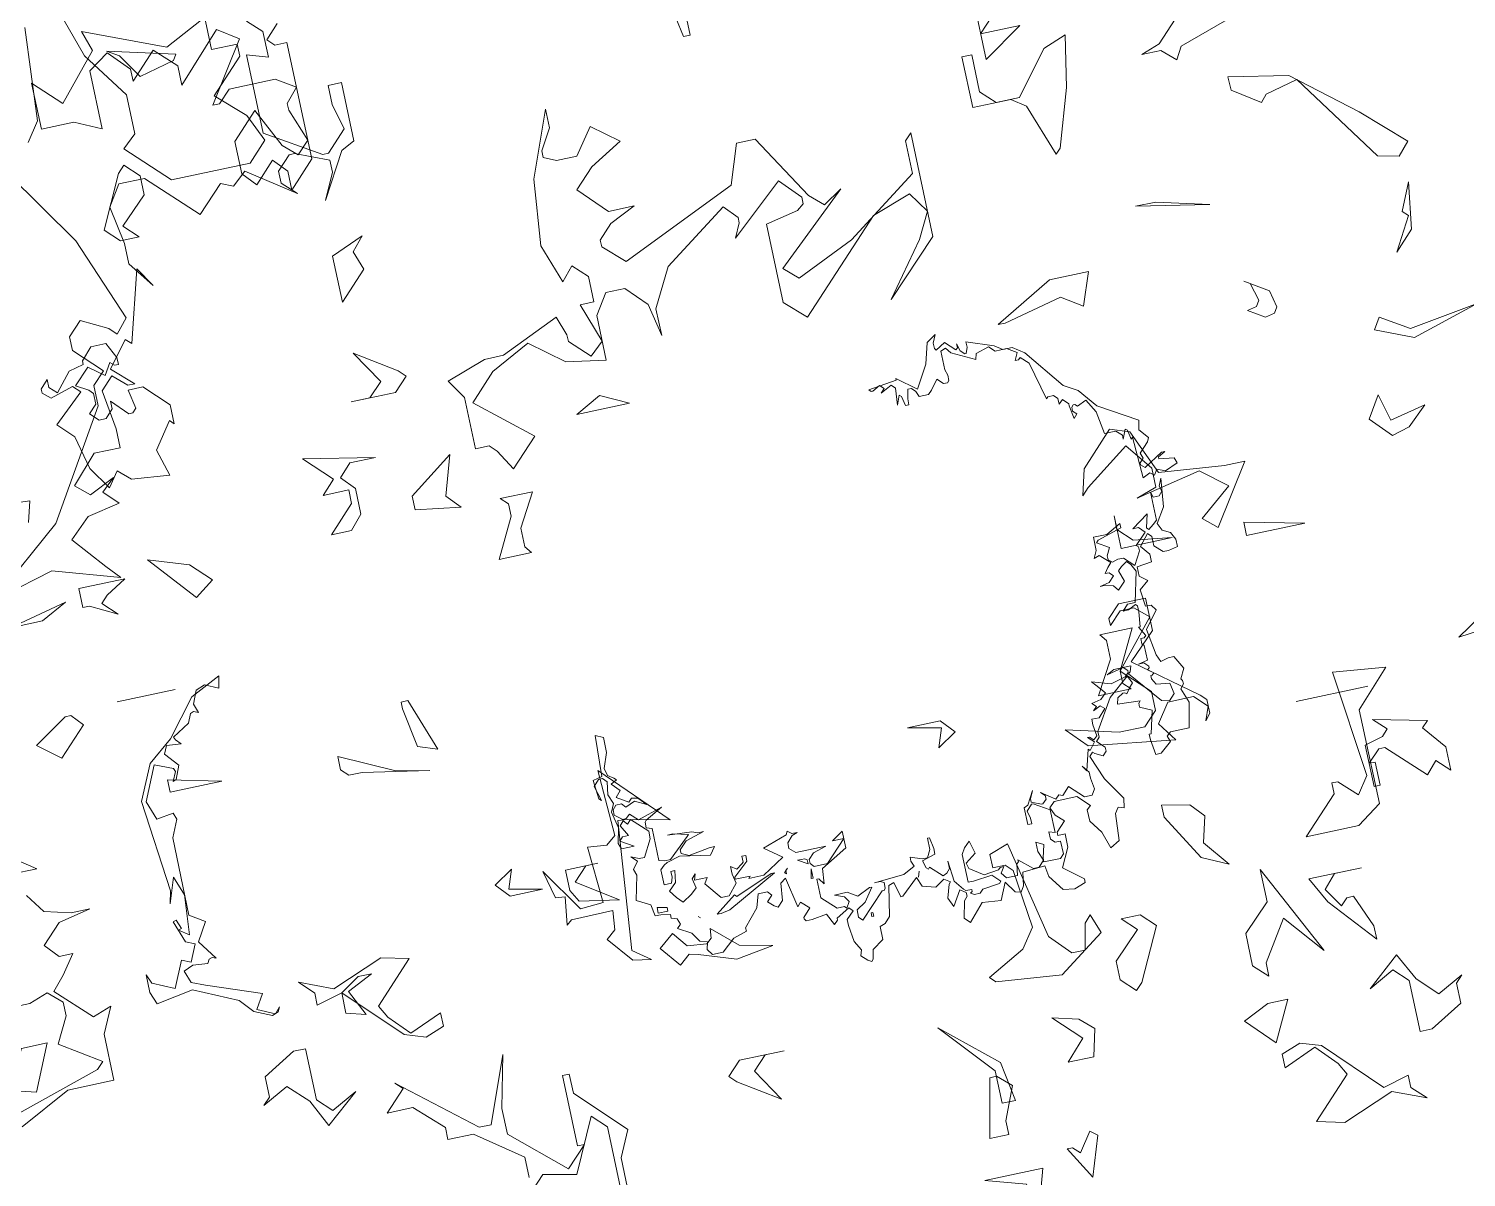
# Model space of a CAD drawing. Header units: millimetres. Extents: x 348 to 2201, y 118 to 1049.
# Drawn here: x 869.086 to 869.595, y 572.326 to 572.732 of the extents above; entities that cross this region are included whole.
import ezdxf

# ---------------------------------------------------------------- set-up
doc = ezdxf.new("R2010")
doc.units = ezdxf.units.MM
doc.layers.add('ARBRE', color=251, linetype='Continuous', lineweight=13)

# ---------------------------------------------------------------- blocks, each defined once
blk = doc.blocks.new('WMF26', base_point=(0, 0.0008))
at = {"color": 63}
for points in [[(6.2531, -3.0759), (6.2893, -3.2225), (6.5001, -3.2875), (6.188, -3.2875), (6.2531, -3.0759), (6.2531, -3.0759)], [(5.9402, -3.1862), (6.0415, -3.36), (6.0127, -3.36), (5.9765, -3.3237), (5.904, -3.4258), (5.8678, -3.397), (5.9402, -3.1862), (5.9402, -3.1862)], [(6.2531, -3.7461), (6.3255, -3.5715), (6.3255, -3.4983), (6.4276, -3.4983), (6.3618, -3.8111), (6.3255, -3.8111), (6.2531, -3.7461), (6.2531, -3.7461)], [(4.8477, -3.6769), (4.986, -3.8227), (4.8477, -3.8877), (4.739, -3.8877), (4.8477, -3.6769), (4.8477, -3.6769)], [(6.3255, -3.8408), (6.5734, -4.1248), (6.2893, -3.877), (6.2531, -3.6662), (6.3255, -3.6662), (6.3255, -3.8408), (6.3255, -3.8408)], [(5.8381, -3.9132), (5.9765, -4.0515), (5.8381, -4.0153), (5.7657, -3.9494), (5.8019, -3.8045), (5.9402, -3.8045), (5.8381, -3.9132), (5.8381, -3.9132)], [(7.4938, -4.1767), (7.5663, -4.1042), (7.4576, -3.9289), (7.6684, -4.068), (7.7046, -4.1042), (7.6321, -4.1767), (7.3917, -4.1767), (7.4938, -4.1767), (7.4938, -4.1767)], [(11.0884, -7.8684), (10.6735, -7.8396), (10.7031, -7.7301)], [(10.9501, -7.381), (10.564, -7.6939), (10.2157, -8.2546), (10.2157, -8.3632), (10.1498, -8.4291), (10.2882, -8.5666), (10.2882, -8.6407), (10.2157, -8.7132), (10.0766, -8.6407), (10.0403, -8.6028), (9.9745, -8.6769), (10.1498, -9.1281), (10.4257, -9.5496)], [(10.2882, -9.688), (10.2157, -9.7892), (10.1787, -10.284)], [(10.0041, -10.387), (9.902, -10.0733), (9.7283, -9.8255), (9.7283, -9.6155), (9.8008, -9.5496), (9.5892, -9.3381), (9.1668, -9.3381), (9.0655, -9.4401), (9.1306, -9.5859), (9.2771, -9.7242), (9.1018, -9.8996), (9.1018, -9.9646), (9.2401, -9.9646), (9.2401, -10.2116)], [(3.7897, -9.0622), (4.2409, -8.9165), (4.2771, -8.8506), (4.3504, -8.9165), (4.4525, -8.9165), (4.3504, -8.9527), (4.2409, -9.0622)], [(4.874, -9.5859), (5.2602, -9.2006), (5.0486, -9.2006), (5.2602, -9.0622), (5.2602, -9.3751)], [(6.7586, -9.7242), (6.7586, -9.5134), (6.7948, -9.5134), (6.8311, -9.7242)], [(9.0293, -10.0733), (8.956, -10.0008), (8.956, -9.8625), (9.0655, -9.8996), (9.0655, -9.4772), (8.7823, -9.3018), (8.7519, -9.3018), (8.6432, -9.4113), (8.6794, -9.5496), (8.6794, -9.6517), (8.6069, -9.6517), (8.6069, -9.3381), (8.6794, -9.3018), (8.8185, -9.0622), (8.7519, -9.2006), (8.7519, -9.2656), (8.9272, -9.3381), (8.956, -9.3381), (9.0293, -9.2656), (9.0293, -9.2006), (8.956, -9.1281), (9.203, -9.3018), (9.2771, -9.2368), (9.3422, -9.2656), (9.4805, -9.1281), (9.7283, -9.3751), (9.8658, -9.3751), (9.9382, -9.2656), (9.902, -9.0622), (9.902, -8.9527), (9.8008, -8.8144), (9.8658, -8.9165), (9.9745, -8.5378), (10.0041, -8.5666), (10.1128, -8.4291), (10.0041, -8.327), (10.0403, -8.327), (10.1128, -8.3929), (10.1787, -8.327), (10.1498, -8.1154), (10.1498, -8.0142), (10.2882, -8.0142), (10.4257, -7.8684), (10.3532, -7.8034), (10.2157, -7.8684), (10.2882, -7.8034), (10.2157, -7.7301), (10.3894, -7.6939), (10.4989, -7.5918), (10.3532, -7.4181), (10.2882, -7.344), (10.6372, -7.4543), (10.9131, -7.381)], [(10.9131, -7.2065), (10.601, -7.2789), (10.7393, -7.2065), (11.0522, -7.2065)], [(11.1246, -5.8093), (11.0522, -5.7072), (10.9131, -5.671), (10.8118, -5.671), (10.9863, -5.634), (11.0884, -5.5327), (11.0226, -5.4594), (10.9501, -5.4594), (11.0226, -5.3581), (11.0884, -5.2857), (10.9131, -5.1103), (10.8118, -5.1465), (10.8768, -5.0091), (10.8768, -4.7612), (11.1246, -4.7612), (11.4013, -4.6229)], [(11.4013, -4.6954), (10.9501, -4.8345), (10.9131, -4.8707), (11.1246, -5.0091), (11.0522, -5.1465), (11.0522, -5.219), (11.1246, -5.2857), (11.2267, -5.2495), (11.3354, -5.2495)], [(4.6723, -4.3101), (4.8115, -4.0993), (4.8115, -4.0268), (4.8839, -4.0993), (4.8839, -4.273), (4.739, -4.4122), (4.739, -4.5867), (4.4986, -4.0993), (4.6723, -4.3101), (4.6723, -4.3101)], [(4.3603, -4.4846), (4.4253, -4.4122), (4.3603, -4.3101), (4.3241, -4.3463), (4.2878, -4.3463), (4.2146, -4.1717), (4.2146, -4.0993), (4.4253, -4.3463), (4.4986, -4.4846), (4.2146, -4.4846), (4.3603, -4.4846), (4.3603, -4.4846)], [(5.3351, -4.4122), (5.4734, -4.1355), (5.5096, -4.0993), (5.5821, -4.1717), (5.5821, -4.273), (5.4372, -4.4122), (5.5096, -4.4846), (5.4075, -4.4846), (5.3351, -4.4122), (5.3351, -4.4122)], [(4.8889, -6.482), (4.8707, -6.4424), (4.8304, -6.4219), (4.8098, -6.3823), (4.8098, -6.342), (4.86, -6.3321), (4.8889, -6.3321), (4.9308, -6.3716), (4.9308, -6.4219), (4.9498, -6.4424), (5, -6.3823), (4.9605, -6.3321), (4.9605, -6.2918), (5.0395, -6.2819), (5.0395, -6.2317), (5, -6.1996), (5.0502, -6.1601), (5.0395, -6.0695), (5.0107, -6.0695), (4.9893, -6.0398), (5.0609, -5.9485), (5.0395, -5.8077), (5.0214, -5.7682), (4.9811, -5.7789), (4.9498, -5.7789), (4.9103, -5.7072), (4.9391, -5.6562), (4.9308, -5.6463), (4.9308, -5.6274), (4.9498, -5.606), (4.921, -5.5269), (4.9498, -5.3952), (5.0502, -5.3952), (5.0708, -5.3763), (5.0609, -5.345), (5.121, -5.2947), (5.1507, -5.2947), (5.1614, -5.3763), (5.1614, -5.4059), (5.1507, -5.4059), (5.121, -5.5269), (5.182, -5.5557), (5.182, -5.5771), (5.1712, -5.5878), (5.2915, -5.5961), (5.2832, -5.6274), (5.2519, -5.6463), (5.2412, -5.6463), (5.233, -5.6381), (5.2124, -5.6669), (5.191, -5.6891), (5.2124, -5.7286), (5.3227, -5.6381), (5.4232, -5.4767), (5.4232, -5.4454), (5.4421, -5.4265), (5.4026, -5.387), (5.4026, -5.3656), (5.4232, -5.345), (5.4635, -5.3656), (5.4734, -5.3763), (5.4923, -5.3557), (5.4421, -5.2248), (5.3631, -5.1037), (5.373, -5.0535), (5.4026, -5.0634), (5.4232, -5.0346), (5.4339, -4.8921), (5.4841, -4.8633), (5.5137, -4.9531), (5.564, -5.0239), (5.564, -5.0848), (5.5426, -5.1037), (5.6035, -5.1638), (5.7253, -5.1638), (5.755, -5.135), (5.736, -5.093), (5.6941, -5.0535), (5.7443, -5.0033), (5.7443, -4.9844), (5.7048, -4.9844), (5.7048, -4.9127), (5.755, -4.8123), (5.6545, -4.7324), (5.6545, -4.7118), (5.7146, -4.6904), (5.7756, -4.7011), (5.8365, -4.7826), (5.8447, -4.8419), (5.9657, -4.8337), (5.9765, -4.7621), (5.9954, -4.7324), (6.0267, -4.7407), (6.0662, -4.8016), (6.1074, -4.7118), (6.2078, -4.7217), (6.2893, -4.632), (6.3181, -4.6616), (6.2975, -4.7514), (6.2786, -4.7719), (6.2786, -4.7909), (6.3082, -4.8123), (6.3576, -4.7324), (6.3791, -4.7826), (6.3576, -4.8526), (6.3478, -4.8633), (6.3791, -4.8839), (6.4293, -4.8526), (6.4984, -4.8732), (6.519, -4.9234), (6.6096, -4.8419), (6.6203, -4.8419), (6.6409, -4.9234), (6.6705, -4.9127), (6.7001, -4.7514), (6.7314, -4.7217), (6.7602, -4.7118), (6.7602, -4.6402), (6.8212, -4.6007), (6.8319, -4.5505), (6.8418, -4.5398), (6.8607, -4.5505), (6.892, -4.5818), (6.8821, -4.6114), (6.9109, -4.6616), (6.9216, -4.7514), (6.9216, -4.7826), (6.8821, -4.8222), (6.901, -4.8419), (6.9718, -4.8016), (6.9718, -4.7909), (6.9932, -4.7719), (7.0229, -4.8337), (7.1019, -4.8222), (7.134, -4.8222), (7.1439, -4.8337), (7.1439, -4.8419), (7.1019, -4.8839), (7.1439, -4.9234), (7.1629, -4.9028), (7.1941, -5.0634), (7.2238, -5.0428), (7.2345, -4.9531), (7.2633, -4.9234), (7.2839, -4.9341), (7.3135, -4.9629), (7.2839, -4.9926), (7.3028, -5.0132), (7.353, -5.0132), (7.3744, -4.9424), (7.4543, -4.8526), (7.4543, -4.8337), (7.5259, -4.8123), (7.5967, -4.7514), (7.6552, -4.7514), (7.6766, -4.7826), (7.6659, -4.8222), (7.7054, -4.8337), (7.7367, -4.8839), (7.8059, -4.9234), (7.7869, -4.9424), (7.7976, -4.9737), (7.8273, -4.9844), (7.8273, -5.0033), (7.8775, -5.0132), (7.9071, -5.0132), (7.9178, -5.0741), (7.9886, -5.1136), (7.9574, -5.2437), (7.9681, -5.2758), (7.9384, -5.3153), (7.9681, -5.345), (7.9277, -5.326), (7.8989, -5.326), (7.8478, -5.4158), (7.8478, -5.4561), (7.9277, -5.5376), (7.9491, -5.5162), (7.9681, -5.5376), (7.9886, -5.5162), (7.9574, -5.4561), (7.9886, -5.4561), (8.0076, -5.4372), (7.9384, -5.3952), (8.0076, -5.3952), (8.0183, -5.4265), (7.9993, -5.5063), (8.0183, -5.5961), (7.9993, -5.6381), (8.0183, -5.6891), (8.0076, -5.7575), (8.0282, -5.7789), (8.0496, -5.7789), (8.0784, -5.7476), (8.0578, -5.6669), (8.0685, -5.6784), (8.0784, -5.7789), (8.0282, -5.7896), (8.0183, -6.0086), (7.9779, -5.9896), (7.9779, -5.9081), (8.0076, -5.8291), (7.9993, -5.7896), (7.9681, -5.7682), (7.9574, -5.7575), (7.9886, -5.7393), (7.9491, -5.6973), (7.9779, -5.6669), (7.9178, -5.6274), (7.8989, -5.6463), (7.8668, -5.6381), (7.8273, -5.5961), (7.8882, -5.6274), (7.9384, -5.606), (7.9574, -5.6274), (7.9886, -5.6274), (8.0076, -5.606), (8.0076, -5.5771), (7.9681, -5.5459), (7.9491, -5.5459), (7.9277, -5.5664), (7.8882, -5.5269), (7.7556, -5.5664), (7.8478, -5.5162), (7.8561, -5.5063), (7.8561, -5.4767), (7.8273, -5.466), (7.8273, -5.2947), (7.7976, -5.2865), (7.7663, -5.2865), (7.6552, -5.387), (7.647, -5.3952), (7.7268, -5.4158), (7.7556, -5.4158), (7.6264, -5.4059), (7.5967, -5.3952), (7.5655, -5.3952), (7.6659, -5.3656), (7.7054, -5.326), (7.7054, -5.3054), (7.6659, -5.2865), (7.5547, -5.3054), (7.5259, -5.3054), (7.5547, -5.2651), (7.7161, -5.2947), (7.7869, -5.2758), (7.8059, -5.2651), (7.8273, -5.2437), (7.8273, -5.1638), (7.7869, -5.1638), (7.777, -5.1935), (7.777, -5.2248), (7.7556, -5.2248), (7.7663, -5.1638), (7.8059, -5.1243), (7.777, -5.0848), (7.7474, -5.0535), (7.6972, -5.0848), (7.6659, -5.1136), (7.6766, -5.1638), (7.6552, -5.1852), (7.6659, -5.154), (7.5967, -5.154), (7.6157, -5.1243), (7.5465, -5.0346), (7.5045, -5.0346), (7.4543, -5.093), (7.465, -5.1433), (7.465, -5.1852), (7.4354, -5.1638), (7.4033, -5.1852), (7.395, -5.1935), (7.395, -5.2248), (7.3744, -5.2248), (7.3744, -5.1935), (7.4543, -5.1243), (7.4543, -5.1136), (7.3744, -5.1136), (7.3843, -5.1037), (7.3028, -5.1037), (7.1843, -5.1745), (7.274, -5.2437), (7.1439, -5.2865), (7.134, -5.3054), (7.1126, -5.2865), (7.0838, -5.2865), (7.1126, -5.2758), (7.1439, -5.2437), (7.1439, -5.2141), (7.1126, -5.1852), (6.9513, -5.1852), (7.0229, -5.1638), (7.0517, -5.135), (7.0517, -5.1136), (7.0336, -5.093), (6.9611, -5.093), (6.8508, -5.2042), (6.9109, -5.2042), (6.8508, -5.2437), (6.8508, -5.154), (6.9932, -5.0741), (7.0015, -4.9926), (7.0229, -5.0239), (7.0336, -5.0239), (7.0336, -4.9234), (6.9611, -4.8526), (6.9216, -4.8526), (6.9109, -4.8419), (6.892, -4.8732), (6.9109, -4.9028), (6.9611, -4.9234), (6.892, -4.9234), (6.8418, -4.8921), (6.771, -4.9234), (6.7602, -4.9234), (6.8105, -4.8526), (6.8607, -4.8222), (6.8607, -4.7826), (6.8418, -4.7621), (6.71, -4.8921), (6.7001, -4.8921), (6.6911, -4.9028), (6.6911, -4.9341), (6.71, -4.9424), (6.7413, -4.9424), (6.5808, -4.9531), (6.519, -4.9844), (6.5297, -5.0132), (6.5297, -5.0346), (6.4688, -5.0132), (6.44, -5.0132), (6.4186, -5.0535), (6.4186, -5.1136), (6.4079, -5.1136), (6.398, -5.0535), (6.398, -5.0239), (6.4688, -5.0033), (6.4581, -4.9629), (6.4482, -4.9531), (6.44, -4.9629), (6.3791, -4.9028), (6.3576, -4.9127), (6.3395, -4.9341), (6.3395, -4.9737), (6.3288, -4.8633), (6.2893, -4.8123), (6.2786, -4.8016), (6.2473, -4.8016), (6.2473, -4.7909), (6.258, -4.7826), (6.2391, -4.7719), (6.2078, -4.7719), (6.1889, -4.7909), (6.0967, -4.8016), (6.0884, -4.8123), (6.1279, -4.8526), (6.2284, -4.8419), (6.258, -4.8419), (6.258, -4.9926), (6.2391, -5.0239), (6.2078, -5.0535), (6.1889, -4.9844), (6.2473, -4.9424), (6.2391, -4.9127), (6.1675, -4.8633), (6.0884, -4.8732), (6.0769, -4.8839), (6.0563, -4.8839), (6.0769, -4.8526), (6.0563, -4.8222), (5.9954, -4.8222), (5.9872, -4.8839), (5.9765, -4.8921), (5.9765, -4.9028), (5.9056, -4.8419), (5.876, -4.8419), (5.8447, -4.8732), (5.8653, -4.9234), (5.8653, -4.9737), (5.8258, -4.9531), (5.8447, -4.8839), (5.8447, -4.8633), (5.755, -4.8633), (5.736, -4.8839), (5.736, -4.9531), (5.7649, -4.9531), (5.7863, -4.9737), (5.7863, -5.0132), (5.755, -5.0033), (5.755, -5.1243), (5.8365, -5.1745), (5.8447, -5.1745), (5.876, -5.1433), (5.8653, -5.1037), (5.8653, -5.0741), (5.8867, -5.0741), (5.8867, -5.1638), (5.8653, -5.1745), (5.8258, -5.2437), (5.8447, -5.2042), (5.8447, -5.1852), (5.7945, -5.1638), (5.7863, -5.1638), (5.7649, -5.1852), (5.7649, -5.2042), (5.7863, -5.2248), (5.7146, -5.1745), (5.6941, -5.1935), (5.6751, -5.1852), (5.6356, -5.2248), (5.564, -5.154), (5.5236, -5.154), (5.503, -5.1852), (5.5137, -5.2437), (5.5137, -5.2758), (5.5426, -5.3153), (5.5236, -5.2865), (5.4923, -5.3952), (5.4841, -5.387), (5.4528, -5.4265), (5.4841, -5.4561), (5.4734, -5.4561), (5.4528, -5.4372), (5.4339, -5.4561), (5.4421, -5.5162), (5.4421, -5.5459), (5.4026, -5.5459), (5.3631, -5.5878), (5.3837, -5.606), (5.4232, -5.5878), (5.4026, -5.606), (5.4232, -5.6274), (5.373, -5.6381), (5.3417, -5.6669), (5.3837, -5.7179), (5.4026, -5.7393), (5.3022, -5.7072), (5.2223, -5.7286), (5.2017, -5.7476), (5.2017, -5.7575), (5.2223, -5.7789), (5.3129, -5.7575), (5.2725, -5.7789), (5.182, -5.7789), (5.191, -5.7476), (5.2017, -5.7393), (5.0609, -5.5664), (5.0214, -5.5557), (4.9893, -5.5878), (5, -5.6463), (5.0708, -5.6562), (5.0897, -5.6891), (5.0897, -5.7072), (5.0815, -5.7072), (5.0708, -5.7179), (5.1004, -5.7393), (5.0897, -5.7476), (5.0897, -5.7575), (5.1111, -5.7789), (5.14, -5.7789), (5.0897, -5.7896), (5.0897, -5.8686), (5.1004, -5.8793), (5.1004, -5.9081), (5.0815, -5.9081), (5.0708, -5.9188), (5.1004, -5.969), (5.0897, -5.969), (5.0815, -6.0489), (5.0815, -6.0802), (5.0897, -6.0901), (5.1317, -6.0695), (5.1614, -6.0695), (5.1317, -6.0999), (5.0897, -6.0999), (5.0502, -6.2605), (5.0708, -6.3), (5.0897, -6.3214), (5.121, -6.3), (5.14, -6.2819), (5.121, -6.221), (5.1614, -6.1815), (5.182, -6.2103), (5.2223, -6.221), (5.2519, -6.221), (5.2017, -6.2317), (5.1712, -6.2605), (5.191, -6.2819), (5.2124, -6.2819), (5.191, -6.3107), (5.1712, -6.3321), (5.2223, -6.3823), (5.2519, -6.3716), (5.233, -6.4112), (5.233, -6.482), (5.1614, -6.482), (5.0815, -6.5231), (5.0815, -6.5009), (5.2124, -6.4614), (5.2223, -6.4507), (5.1614, -6.4112), (5.182, -6.3716), (5.182, -6.3502), (5.1614, -6.3321), (5.1317, -6.342), (5.1004, -6.342), (5.0502, -6.2918), (5.0107, -6.3609), (5.0107, -6.3823), (5.0214, -6.3922), (4.9605, -6.4507), (4.9893, -6.482), (5.0214, -6.482), (4.9308, -6.5437), (4.9498, -6.4721), (4.9391, -6.4614), (4.9103, -6.482), (4.8889, -6.5009), (4.8889, -6.6524), (4.8806, -6.6236), (4.8493, -6.6236), (4.8304, -6.6442), (4.8386, -6.6738), (4.8205, -6.7133), (4.8386, -6.5627), (4.8889, -6.482), (4.8889, -6.482)], [(4.0524, -5.3013), (4.0524, -4.7958), (4.1833, -4.7044), (4.4657, -4.7044), (4.2747, -4.8946), (4.2747, -4.9539), (4.2425, -4.9539), (4.1503, -4.8625), (4.0853, -4.9539), (4.1503, -5.5236), (3.8696, -5.4907), (4.0524, -5.3013), (4.0524, -5.3013)], [(6.7915, -4.7909), (6.7817, -4.7909), (6.7817, -4.7719), (6.7915, -4.7719), (6.7915, -4.7909), (6.7915, -4.7909)], [(3.7461, -5.1383), (3.6481, -5.014), (3.6481, -4.8897), (3.7132, -4.9555), (3.7724, -4.8897), (3.9626, -5.079), (3.9956, -5.079), (4.0606, -5.014), (4.0277, -5.014), (4.0277, -4.8897), (4.0606, -4.8897), (4.0606, -5.112), (3.9626, -5.1383), (3.9297, -5.1712), (3.9956, -5.2363), (3.7132, -5.1712), (3.7461, -5.1383), (3.7461, -5.1383)], [(6.4984, -4.9531), (6.5083, -4.9234), (6.4984, -4.9531), (6.4984, -4.9531)], [(7.5152, -4.9629), (7.5655, -4.9531), (7.586, -4.9531), (7.4757, -5.0346), (7.465, -5.0239), (7.2633, -5.1037), (7.2444, -5.1037), (7.5152, -4.9629), (7.5152, -4.9629)], [(7.6865, -4.9629), (7.6766, -4.9531), (7.6865, -4.9629), (7.6865, -4.9629)], [(7.0624, -5.0346), (7.0517, -5.0848), (7.0517, -5.0346), (7.0624, -5.0346), (7.0624, -5.0346)], [(7.8371, -5.0239), (7.8882, -5.0239), (7.8882, -5.0535), (7.8371, -5.0428), (7.8371, -5.0239), (7.8371, -5.0239)], [(7.0624, -5.135), (7.0624, -5.1136), (7.1126, -5.1433), (7.0731, -5.1433), (7.0624, -5.135), (7.0624, -5.135)], [(7.1843, -5.0848), (7.1941, -5.093), (7.1736, -5.1136), (7.1843, -5.1037), (7.1843, -5.0848), (7.1843, -5.0848)], [(3.0438, -5.6364), (2.9886, -5.601), (3.0907, -5.494), (3.1871, -5.4783), (3.2842, -5.5829), (3.4596, -5.5656), (3.3295, -5.6463), (3.0438, -5.6364), (3.0438, -5.6364)], [(6.1601, -5.6315), (6.2613, -5.5664), (6.2251, -5.6677), (6.3996, -5.7048), (6.2251, -5.7048), (6.1601, -5.6315), (6.1601, -5.6315)], [(5.2421, -5.7624), (5.2421, -5.6965), (5.2058, -5.6595), (5.3804, -5.6595), (5.2783, -5.8348), (5.2783, -5.9361), (5.3071, -5.9723), (5.1326, -5.9723), (5.2421, -5.7624), (5.2421, -5.7624)], [(3.5715, -6.7586), (3.3797, -6.8006), (3.4851, -6.7034), (3.5798, -6.6779), (3.6827, -6.7866), (3.6086, -6.9027), (3.5715, -6.7586), (3.5715, -6.7586)], [(5.8447, -7.6288), (5.8365, -7.619), (5.7863, -7.6503), (5.736, -7.6), (5.7253, -7.6083), (5.7253, -7.6288), (5.7146, -7.5893), (5.6941, -7.5687), (5.6858, -7.5687), (5.6751, -7.6), (5.6751, -7.6288), (5.5343, -7.5786), (5.4923, -7.5498), (5.4421, -7.5498), (5.3837, -7.5078), (5.2223, -7.2979), (5.1507, -7.2559), (5.0708, -7.1554), (4.8707, -7.0361), (4.8806, -6.9858), (4.8386, -6.9356), (4.8493, -6.9142), (4.8996, -6.864), (4.8889, -6.8343), (4.9103, -6.8138), (4.9103, -6.8031), (4.8889, -6.7841), (4.7892, -6.8451), (4.7703, -6.8451), (4.8098, -6.8245), (4.8098, -6.8138), (4.7291, -6.8031), (4.7192, -6.7742), (4.7892, -6.7446), (4.8304, -6.7635), (4.8493, -6.7339), (4.8707, -6.7528), (4.9103, -6.7339), (4.921, -6.9546), (4.9308, -6.9463), (4.9391, -6.9965), (4.9498, -7.0048), (4.9712, -6.9546), (4.9712, -6.976), (5, -7.0048), (5.0609, -7.0048), (5.0815, -7.1258), (5.121, -7.1974), (5.1712, -7.176), (5.182, -7.1867), (5.191, -7.1867), (5.2017, -7.176), (5.2017, -7.1554), (5.182, -7.1365), (5.2017, -7.1159), (5.2124, -7.1867), (5.2124, -7.1974), (5.2412, -7.2262), (5.2626, -7.2057), (5.2626, -7.2369), (5.2832, -7.2559), (5.3129, -7.2559), (5.3227, -7.2477), (5.373, -7.4494), (5.4133, -7.4889), (5.4232, -7.4782), (5.4421, -7.4782), (5.4232, -7.5185), (5.4734, -7.5498), (5.5343, -7.5498), (5.564, -7.5786), (5.6356, -7.558), (5.6438, -7.5284), (5.7649, -7.5893), (5.7863, -7.619), (5.8151, -7.6083), (5.8151, -7.5078), (5.8052, -7.4782), (5.8052, -7.4494), (5.8151, -7.4387), (5.8365, -7.4387), (5.8653, -7.4683), (5.9056, -7.4181), (5.9262, -7.3991), (5.9765, -7.3991), (5.9872, -7.428), (6.0061, -7.4494), (6.0267, -7.4494), (6.0374, -7.3991), (6.0374, -7.3679), (6.0563, -7.3679), (6.0662, -7.4181), (6.0769, -7.428), (6.0967, -7.3777), (6.0884, -7.4683), (6.1074, -7.4889), (6.1675, -7.4576), (6.1469, -7.4782), (6.1675, -7.4996), (6.2078, -7.4782), (6.2177, -7.4782), (6.2284, -7.4889), (6.0769, -7.5078), (6.0769, -7.5185), (5.9765, -7.4387), (5.9056, -7.558), (5.876, -7.6692), (5.8258, -7.7005), (5.8447, -7.6585), (5.8447, -7.6288), (5.8447, -7.6288)], [(3.3698, -7.209), (2.9985, -7.2649), (3.3591, -7.1587), (3.5567, -7.2411), (3.518, -7.302), (3.3698, -7.209), (3.3698, -7.209)], [(4.1767, -7.6363), (4.054, -7.558), (4.0342, -7.4675), (4.0532, -7.437), (4.1034, -7.4263), (4.189, -7.4807), (4.1388, -7.4914), (4.1199, -7.5226), (4.1454, -7.6165), (4.1767, -7.6363), (4.1767, -7.6363)], [(3.3493, -8.1352), (3.681, -8.6177), (3.8548, -8.5748), (3.8893, -8.537), (4.0318, -8.6341), (4.0342, -8.7066), (3.7189, -8.6465), (3.3962, -8.3814), (3.1764, -8.178), (3.2389, -8.1105), (3.3493, -8.1352), (3.3493, -8.1352)]]:
    blk.add_lwpolyline(points, dxfattribs=at)
at = {"color": 106}
for points in [[(4.3413, -3.3278), (4.2022, -3.3641), (4.2022, -3.2982), (4.1298, -3.2258), (4.3043, -3.2982), (4.5809, -3.1895), (4.7258, -3.2258), (4.5151, -3.4365), (4.5513, -3.5016), (4.6534, -3.6119), (4.8287, -3.5378), (4.8287, -3.6119), (4.7258, -3.6481), (4.6172, -3.6119), (4.3413, -3.3278), (4.3413, -3.3278)], [(8.3855, -3.5641), (8.3855, -3.9783), (8.4579, -4.0515), (8.5962, -3.7675), (8.77, -3.8045), (8.8729, -3.7025)], [(8.8441, -3.8045), (8.8441, -3.9132), (9.0836, -4.0886), (9.2211, -4.0886), (9.2211, -4.1536), (9.3677, -4.2919), (9.5052, -4.2919), (9.3965, -4.4006), (9.4327, -4.4377), (9.0474, -4.1174), (8.9816, -4.1174), (8.8441, -4.4665), (8.9091, -4.1899), (8.9091, -4.0515), (8.6325, -3.8045), (8.5238, -3.9132), (8.56, -3.9132), (8.56, -4.2919), (8.5238, -4.2919), (8.5238, -4.1899), (8.2826, -3.942), (8.3492, -3.8045), (8.3492, -3.5641)], [(3.9552, -3.7494), (3.8161, -3.8227), (3.8531, -3.7856), (3.8531, -3.6769), (4.0277, -3.5757), (4.0935, -3.5757), (4.0935, -3.8515), (4.166, -3.9239), (4.3043, -3.8515), (4.1298, -3.9972), (4.0565, -3.8515), (3.9552, -3.7494), (3.9552, -3.7494)], [(6.2531, -4.3282), (6.0489, -4.4377), (5.9765, -4.5398), (6.0127, -4.8526), (6.0489, -4.8889), (6.1156, -4.8889), (6.1156, -4.9613), (6.0127, -4.9975), (5.904, -4.4739), (5.8019, -4.3644), (5.7295, -4.3644), (5.7006, -4.5027), (5.6644, -4.5398), (5.6274, -4.4377), (5.8744, -4.2623), (6.2243, -4.2985), (6.2531, -4.3282), (6.2531, -4.3282)], [(9.9926, -4.5398), (10.1317, -4.4665), (10.0947, -4.5027), (10.0947, -4.6122), (9.9201, -4.7135), (9.8551, -4.7135), (9.8551, -4.4377), (9.7826, -4.3644), (9.6435, -4.4377), (9.8189, -4.2919), (9.8913, -4.4377), (9.9926, -4.5398), (9.9926, -4.5398)], [(5.1762, -4.9613), (5.1762, -5.0272), (5.0305, -4.9975), (4.9654, -4.9251), (5.0016, -4.7859), (4.893, -4.6484), (5.0305, -4.7135), (5.1762, -4.9613), (5.1762, -4.9613)], [(9.6073, -4.9613), (9.7464, -4.9251), (9.7464, -4.9901), (9.8189, -5.0634), (9.6435, -4.9901), (9.3677, -5.0996), (9.2211, -5.0634), (9.4327, -4.8526), (9.3965, -4.7859), (9.2952, -4.6773), (9.1199, -4.7497), (9.1199, -4.6773), (9.2211, -4.641), (9.3315, -4.6773), (9.6073, -4.9613), (9.6073, -4.9613)], [(7.7285, -4.7678), (7.7738, -4.7777), (7.8306, -4.7316), (7.9178, -4.8403), (7.838, -4.9037), (7.7746, -4.8238), (7.6725, -4.8131), (7.6437, -4.837), (7.6387, -4.888), (7.5062, -4.7703), (7.3341, -4.7316), (7.5342, -4.7011), (7.7285, -4.7678), (7.7285, -4.7678)], [(8.1805, -4.9448), (8.1302, -4.986), (8.1195, -5.0881), (8.3427, -5.0856), (8.3707, -5.0626), (8.3501, -5.2099), (8.4011, -5.2157), (8.4373, -5.3647), (8.285, -5.1317), (8.1607, -5.1391), (8.1805, -5.4413), (8.0784, -5.4306), (8.0273, -5.4718), (8.0422, -5.825), (7.7252, -5.4915), (7.9434, -5.5401), (7.9944, -5.5459), (8.066, -4.8609), (7.9746, -4.7933), (8.071, -4.809), (8.1805, -4.9448), (8.1805, -4.9448)], [(9.6073, -4.9613), (9.5052, -5.0272), (9.4327, -5.0272), (9.5711, -4.9613), (9.5052, -4.823), (9.6073, -4.8526), (9.6073, -4.9613), (9.6073, -4.9613)], [(11.3173, -5.0272), (11.179, -5.0272), (11.2885, -4.7859), (11.426, -4.823), (11.3173, -5.0272), (11.3173, -5.0272)], [(10.2099, -6.4589), (10.3417, -6.3544), (10.4281, -6.1683), (10.3779, -5.6751), (10.3935, -5.6093), (10.3466, -5.7418), (10.3096, -5.6397), (10.3269, -5.4273), (10.3795, -5.4635), (10.3623, -5.4701), (10.3804, -5.5187), (10.3977, -5.5121), (10.3557, -5.3968), (10.3079, -5.3754), (10.3499, -5.2849), (10.3968, -5.3063), (10.4611, -5.1671), (10.5755, -5.2206), (10.5944, -5.27), (10.5953, -5.1737), (10.5697, -5.1079), (10.3721, -5.1408), (10.1433, -5.0346), (10.0799, -4.9621), (9.9893, -4.9201), (9.9547, -4.9333), (9.9432, -4.9572), (9.972, -4.9267), (10.0626, -4.9687), (10.0156, -5.0453), (10.3005, -5.1507), (10.3713, -5.1803), (10.3952, -5.247), (10.3433, -5.2668), (10.2651, -5.2602), (10.2528, -5.2799), (10.2355, -5.2865), (10.2165, -5.2783), (10.2898, -5.3812), (10.2305, -5.4783), (10.3087, -5.5294), (10.3071, -5.9468), (10.2651, -6.0374), (10.2783, -6.072), (10.368, -6.0588), (10.4051, -6.1609), (10.3219, -6.342), (10.2272, -6.3017), (10.2206, -6.2844), (10.2429, -6.2366), (10.2256, -6.2432), (10.1959, -6.3132), (10.2585, -6.3856), (10.2379, -6.4285), (10.1605, -6.421), (10.1861, -6.4474), (10.1927, -6.4647), (10.1004, -6.519), (10.0782, -6.5668), (10.0609, -6.5734), (10.037, -6.5627), (10.0543, -6.6112), (10.0247, -6.6812), (9.9761, -6.6993), (9.9045, -6.6664), (9.8921, -6.7306), (10.0535, -6.6516), (10.2099, -6.4589), (10.2099, -6.4589)], [(8.3196, -5.2371), (8.3196, -5.3474), (8.1451, -5.3474), (8.2101, -5.3474), (8.2826, -5.275), (8.0726, -5.1358), (8.2826, -5.1721), (8.3196, -5.2371), (8.3196, -5.2371)], [(8.6975, -5.3474), (8.5962, -5.4125), (8.6325, -5.3112), (8.4579, -5.275), (8.6325, -5.275), (8.6975, -5.3474), (8.6975, -5.3474)], [(5.5903, -5.5212), (5.3145, -5.4487), (5.1762, -5.4487), (5.1029, -5.5212), (5.1029, -5.6232), (5.2421, -5.7624), (5.0305, -6.0094), (5.1029, -6.0744), (5.1762, -6.0744), (5.2421, -6.0094), (5.2421, -6.0456), (5.1762, -6.1115), (5.0305, -6.1115), (5.0305, -5.9361), (5.1762, -5.7986), (4.8559, -5.5508), (4.8271, -5.5212), (4.8271, -5.4487), (4.8559, -5.4125), (4.8271, -5.4849), (4.893, -5.5508), (5.0305, -5.5508), (5.1029, -5.4487), (5.0305, -5.3474), (5.489, -5.4125), (5.5903, -5.5212), (5.5903, -5.5212)], [(3.9832, -5.4125), (4.3685, -5.4125), (3.9832, -5.4125), (3.9832, -5.4125)], [(11.2885, -6.1115), (11.0415, -5.9361), (11.179, -5.9361), (11.2885, -6.1115), (11.2885, -6.1115)], [(9.3315, -6.0744), (9.3677, -6.1115), (9.3677, -6.1839), (9.0836, -6.0456), (8.9091, -6.0094), (9.259, -6.0744), (9.3315, -6.0744), (9.3315, -6.0744)], [(8.9816, -6.3585), (8.9816, -6.3947), (8.9453, -6.3947), (8.8441, -6.1115), (8.9453, -6.1477), (8.9816, -6.3585), (8.9816, -6.3585)], [(10.27, -6.2498), (9.9926, -6.1839), (10.27, -6.1839), (10.27, -6.2498), (10.27, -6.2498)], [(4.4418, -6.3947), (4.1281, -6.3222), (4.4418, -6.3222), (4.4418, -6.3947), (4.4418, -6.3947)], [(4.478, -6.5989), (4.6155, -6.7076), (4.9654, -6.6351), (4.8559, -6.6713), (4.8559, -6.7734), (4.9654, -6.9183), (5.2058, -6.7438), (5.2421, -6.7076), (5.2058, -6.8459), (5.0305, -7.0212), (4.9292, -6.985), (4.8271, -6.7438), (4.478, -6.7076), (4.3685, -6.7076), (4.5793, -6.3947), (4.6517, -6.4597), (4.478, -6.5989), (4.478, -6.5989)], [(5.1029, -6.5701), (5.1029, -6.4968), (5.0305, -6.4235), (4.8271, -6.3947), (5.1029, -6.3947), (5.1029, -6.5701), (5.1029, -6.5701)], [(10.7286, -6.6886), (10.6973, -6.6886), (10.6422, -6.6269), (10.7904, -6.4779), (10.9073, -6.5717), (10.7286, -6.6886), (10.7286, -6.6886)], [(10.1317, -6.7076), (10.4438, -6.7076), (10.1317, -6.7076), (10.1317, -6.7076)], [(8.2101, -7.232), (8.2101, -7.2971), (8.2463, -7.3333), (8.0726, -7.3333), (8.1739, -7.1587), (8.1739, -7.0575), (8.1451, -7.0212), (8.3196, -7.0212), (8.2101, -7.232), (8.2101, -7.232)], [(9.9201, -7.3333), (9.8189, -7.232), (9.9201, -7.1587), (10.1317, -7.4066), (9.9201, -7.3333), (9.9201, -7.3333)], [(10.517, -7.232), (10.517, -7.3333), (10.27, -7.3333), (10.3787, -7.2682), (10.4149, -7.232), (10.3425, -7.1587), (10.4808, -7.232), (10.517, -7.232), (10.517, -7.232)], [(8.6975, -7.4428), (8.4579, -7.6173), (8.5238, -7.4066), (8.4579, -7.3333), (8.6975, -7.3703), (8.6975, -7.4428), (8.6975, -7.4428)], [(9.0178, -7.4724), (9.0178, -7.5449), (9.1561, -7.5449), (9.0836, -7.6173), (9.2211, -7.7556), (8.8441, -7.6832), (8.9816, -7.6832), (9.0474, -7.6173), (8.9816, -7.5449), (8.9816, -7.4066), (9.0474, -7.3333), (9.1561, -7.3333), (9.0178, -7.4724), (9.0178, -7.4724)], [(8.2463, -7.6173), (8.3196, -7.6173), (8.3196, -7.894), (8.3855, -7.996), (8.1739, -8.0685), (8.0726, -8.0685), (7.7589, -8.2076), (7.7227, -8.1047), (7.7227, -8.0685), (7.6214, -7.9672), (7.5482, -8.0323), (7.6214, -8.2439), (7.5482, -8.2439), (7.5482, -8.3814), (7.6214, -8.4546), (7.6865, -8.3814), (7.7589, -8.5921), (7.7227, -8.942), (7.5852, -9.2911), (7.5852, -9.1899), (7.6503, -9.0804), (7.6503, -9.0441), (7.5852, -9.0145), (7.4757, -9.0145), (7.3736, -9.1528), (7.2353, -9.0441), (7.4098, -8.942), (7.5119, -8.8399), (7.3736, -8.695), (7.2353, -8.695), (7.3736, -8.6292), (7.4469, -8.5559), (7.4469, -8.5197), (7.3374, -8.4176), (6.7117, -8.695), (6.6392, -8.9058), (6.5371, -8.9058), (6.3255, -8.5559), (6.2531, -8.4909), (6.1518, -8.5559), (6.5371, -8.2076), (6.4639, -8.141), (6.1518, -8.2801), (5.7657, -8.5559), (5.7657, -8.7313), (5.7295, -8.7675), (5.7295, -8.2076), (6.0127, -7.9302), (5.8019, -8.2076), (5.7295, -8.3451), (5.8019, -8.4546), (6.0127, -8.3814), (6.4639, -7.9302), (6.5734, -8.0323), (6.5734, -8.4546), (6.3988, -8.4909), (6.3618, -8.5197), (6.3618, -8.5559), (6.4639, -8.6654), (6.7479, -8.4176), (6.7117, -8.4909), (6.7117, -8.5197), (6.7767, -8.5921), (7.1266, -8.3451), (7.2353, -8.141), (7.2353, -7.996), (7.2715, -8.1706), (7.3736, -8.2801), (7.4757, -8.2801), (7.5482, -8.1706), (7.5482, -7.9302), (7.7589, -7.9672), (7.9343, -8.1047), (8.1451, -7.996), (8.2826, -7.8577), (7.9993, -7.6173), (8.1451, -7.4724), (8.2101, -7.5811), (8.2463, -7.6173), (8.2463, -7.6173)], [(3.2842, -7.8215), (3.2192, -7.9672), (3.2554, -7.7194), (3.3567, -7.6173), (3.2554, -7.7927), (3.2842, -7.8215), (3.2842, -7.8215)], [(5.4528, -7.6832), (5.489, -7.6832), (5.1762, -7.8577), (4.9654, -7.8577), (5.0305, -7.6832), (5.1391, -7.7556), (5.4528, -7.6832), (5.4528, -7.6832)], [(7.6214, -7.7556), (7.4757, -7.6832), (7.7589, -7.6832), (7.6214, -7.7556), (7.6214, -7.7556)], [(10.1894, -7.8981), (10.2478, -7.8182), (10.3277, -7.9401), (10.3697, -8.1204), (10.4495, -8.2011), (10.2898, -8.3443), (10.3277, -8.3814), (10.4495, -8.3443), (10.4915, -8.3814), (10.4915, -8.4028), (10.4495, -8.4448), (10.4495, -8.4028), (10.4117, -8.3649), (10.3277, -8.4653), (10.2478, -8.4826), (10.2478, -8.5032), (10.1894, -8.5666), (10.1087, -8.5666), (10.0667, -8.4826), (10.0667, -8.4448), (10.0873, -8.4448), (10.1087, -8.4653), (10.1474, -8.4028), (10.2272, -8.4653), (10.3112, -8.3814), (10.2478, -8.3443), (10.2272, -8.3229), (10.2272, -8.2644), (10.2692, -8.2225), (10.2272, -8.1796), (10.1894, -8.1796), (10.1474, -8.2225), (10.1474, -8.2644), (10.0667, -8.1796), (10.0453, -8.1796), (10.0247, -8.2011), (10.0453, -8.3023), (9.9654, -8.3023), (9.8444, -8.1796), (9.8444, -8.0784), (9.865, -8.0998), (9.9654, -7.9615), (9.9234, -7.8182), (10.1251, -7.8396), (10.1894, -7.8981), (10.1894, -7.8981)], [(8.8078, -7.996), (8.7337, -8.0685), (8.8441, -8.2439), (8.6325, -8.1047), (8.5962, -8.0685), (8.6687, -7.996), (8.9091, -7.996), (8.8078, -7.996), (8.8078, -7.996)], [(4.6517, -8.141), (4.2664, -8.0685), (4.5431, -8.141), (4.6517, -8.141), (4.6517, -8.141)], [(5.177, -8.8292), (5.382, -8.8292), (5.382, -9.1026), (5.3293, -9.1026), (5.3293, -8.9025), (5.2561, -8.8292), (5.1293, -8.8292), (4.9506, -9.0557), (4.8255, -9.1026), (4.8773, -8.8292), (4.9769, -8.5238), (5.0033, -8.4974), (5.1029, -8.7766), (5.177, -8.8292), (5.177, -8.8292)], [(8.6687, -8.8399), (8.7337, -8.7675), (8.6975, -8.6654), (8.8441, -8.5197), (8.8441, -8.7675), (8.6687, -8.8399), (8.6687, -8.8399)], [(9.9926, -9.1528), (9.8551, -9.4294), (9.8189, -9.4665), (9.7464, -9.3932), (9.7464, -9.2911), (9.8913, -9.1528), (9.8189, -9.0804), (9.9201, -9.0804), (9.9926, -9.1528), (9.9926, -9.1528)], [(9.0474, -9.3273), (9.1561, -9.2187), (9.2211, -9.2911), (9.2211, -9.4665), (9.0836, -9.604), (8.9816, -9.3932), (8.9091, -9.3273), (8.8441, -9.3932), (8.9091, -9.5678), (8.9091, -9.604), (8.8441, -9.6773), (8.9453, -9.7423), (9.1923, -9.7423), (9.259, -9.6773), (9.2952, -9.6773), (9.0836, -9.9901), (9.1923, -10.0626), (9.4327, -9.8148), (9.4327, -9.9177), (9.5422, -10.0263), (9.6797, -9.888), (9.6797, -9.9539), (9.7826, -10.0626), (9.8913, -9.9901), (9.8913, -9.6773), (10.0296, -9.7423), (10.2042, -9.7423), (10.2042, -9.9901), (10.0659, -9.851), (9.8551, -10.0914), (9.8913, -10.2009), (9.469, -10.0263), (9.259, -10.1284)], [(8.8729, -10.0263), (8.9453, -9.9539), (8.9091, -9.9177), (8.8441, -9.9177), (8.8441, -9.2911), (8.9816, -9.1528), (8.9816, -9.2549), (9.0474, -9.3273), (9.0474, -9.3273)], [(9.6377, -9.9053), (9.7217, -10.0338), (9.7835, -10.0716), (9.4286, -9.9811), (9.4476, -9.9506), (9.6377, -9.9053), (9.6377, -9.9053)]]:
    blk.add_lwpolyline(points, dxfattribs=at)
blk = doc.blocks.new('T2_02')
at = {"xscale": 0.3499999999999943, "yscale": 0.3499999999999943, "zscale": 0.3499999999999943}
blk.add_blockref('WMF26', (-2.2399, 1.997), dxfattribs=at)

msp = doc.modelspace()

# ---------------------------------------------------------------- block references
at = {"layer": 'ARBRE', "xscale": 0.1918409178794671, "yscale": 0.1918409178794671, "zscale": 0.1918409178794671, "rotation": 192.0494678726684}
msp.add_blockref('T2_02', (869.39692, 572.485), dxfattribs=at)

doc.saveas('drawing.dxf')
